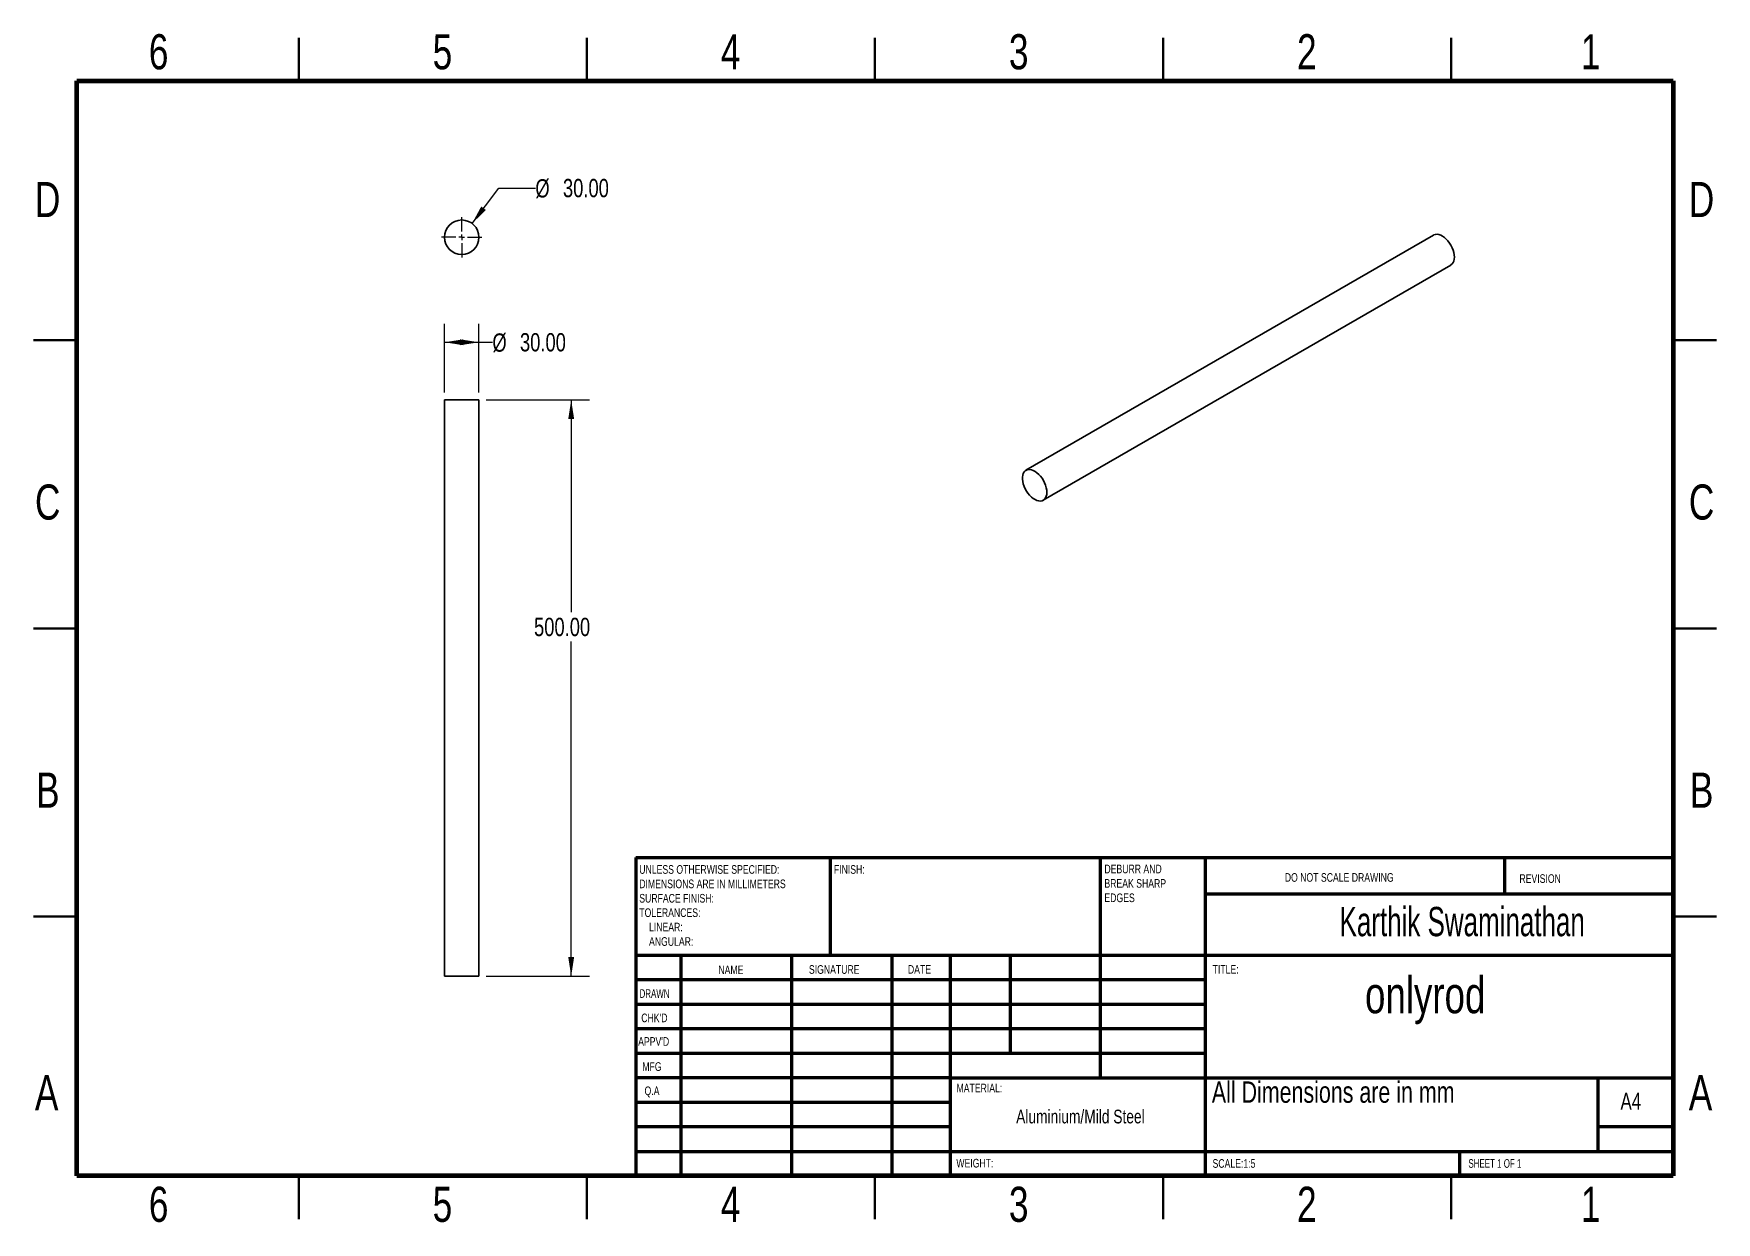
# Model space of a CAD drawing. Header units: millimetres. Extents: x 2 to 294, y 2 to 208.
import ezdxf

# ---------------------------------------------------------------- set-up
doc = ezdxf.new("R2010")
doc.units = ezdxf.units.MM
doc.styles.add('SLDTEXTSTYLE0', font='TXT', dxfattribs={"width": 0.75})
doc.styles.add('SLDTEXTSTYLE1', font='TXT', dxfattribs={"width": 0.686449})
doc.styles.add('SLDTEXTSTYLE2', font='TXT', dxfattribs={"width": 0.6875})
doc.styles.add('SLDTEXTSTYLE3', font='TXT', dxfattribs={"width": 0.663})
doc.dimstyles.new('SLDDIMSTYLE0', dxfattribs={"dimtxt": 3.175, "dimasz": 3.302, "dimexe": 0, "dimexo": 0.0625, "dimgap": 0.79375, "dimtad": 0, "dimtih": 1, "dimtoh": 1, "dimlfac": 5, "dimrnd": 1e-09, "dimzin": 4, "dimdsep": 46, "dimtxsty": 'SLDTEXTSTYLE0', "dimsah": 1, "dimcen": 0, "dimadec": 0, "dimazin": 1, "dimtfac": 1, "dimtofl": 0, "dimtmove": 0, "dimatfit": 3, "dimfxl": 1, "dimfrac": 2, "dimtolj": 1, "dimtzin": 12, "dimarcsym": 0})
doc.dimstyles.new('SLDDIMSTYLE1', dxfattribs={"dimtxt": 3.175, "dimasz": 3.302, "dimexe": 0, "dimexo": 0.0625, "dimgap": 0.79375, "dimtad": 0, "dimtih": 1, "dimtoh": 1, "dimlfac": 5, "dimrnd": 1e-09, "dimzin": 4, "dimdsep": 46, "dimtxsty": 'SLDTEXTSTYLE0', "dimsah": 1, "dimcen": 0.09, "dimadec": 0, "dimazin": 1, "dimtfac": 1, "dimtofl": 0, "dimtmove": 0, "dimatfit": 3, "dimfxl": 1, "dimfrac": 2, "dimtolj": 1, "dimtzin": 12, "dimarcsym": 0})

# ---------------------------------------------------------------- blocks, each defined once
blk = doc.blocks.new('SW_NOTE_0')
at = {"color": 0, "linetype": 'Continuous', "lineweight": 0, "char_height": 1.5, "attachment_point": 1, "style": 'SLDTEXTSTYLE0'}
for s, insert in [('UNLESS OTHERWISE SPECIFIED:', (0, 1.93)), ('DIMENSIONS ARE IN MILLIMETERS', (0, -0.57)), ('TOLERANCES:', (0, -5.57)), ('SURFACE FINISH:', (0, -3.07)), ('LINEAR:', (1.69, -8.07)), ('ANGULAR:', (1.69, -10.57))]:
    blk.add_mtext(s, dxfattribs=dict(at, insert=insert))
blk = doc.blocks.new('SW_NOTE_0_1')
at = {"color": 0, "linetype": 'Continuous', "lineweight": 0, "char_height": 1.5, "attachment_point": 1, "style": 'SLDTEXTSTYLE0'}
for s, insert in [('DEBURR AND', (0, 1.93)), ('BREAK SHARP', (0, -0.57)), ('EDGES', (0, -3.07))]:
    blk.add_mtext(s, dxfattribs=dict(at, insert=insert))
blk = doc.blocks.new('_D')
at = {"color": 7, "linetype": 'Continuous', "lineweight": 0, "transparency": 16777216}
for p, q in [((78.58, 175.27), (83.21, 181.41)), ((83.21, 181.41), (89.56, 181.41))]:
    blk.add_line(p, q, dxfattribs=at)
at = {"color": 7, "linetype": 'Continuous', "lineweight": 18, "transparency": 16777216}
blk.add_solid([(78.58, 175.27), (80.98, 177.6), (80.17, 178.21)], dxfattribs=at)
at = {"color": 7, "linetype": 'Continuous', "lineweight": 18, "transparency": 16777216, "char_height": 3.175, "attachment_point": 1, "style": 'SLDTEXTSTYLE0'}
for s, insert in [('%%c', (89.56, 182.95)), ('30.00', (94.35, 183))]:
    blk.add_mtext(s, dxfattribs=dict(at, insert=insert))
blk = doc.blocks.new('SW_CENTERMARKSYMBOL_0')
at = {"color": 0, "linetype": 'Continuous', "lineweight": 18}
for p, q in [((0, 1.016), (0, 3.508)), ((-1.016, 0), (-3.508, 0)), ((0, 0), (-0.508, 0)), ((0, 0), (0, 0.508)), ((0, 0), (0, -0.508)), ((0, 0), (0.508, 0)), ((1.016, 0), (3.508, 0)), ((0, -1.016), (0, -3.508))]:
    blk.add_line(p, q, dxfattribs=at)
blk = doc.blocks.new('_D_1')
at = {"color": 7, "linetype": 'Continuous', "lineweight": 0, "transparency": 16777216}
for p, q in [((81.05, 144.65), (98.95, 144.65)), ((95.78, 144.65), (95.78, 107.79)), ((95.78, 44.65), (95.78, 102.75)), ((81.05, 44.65), (98.95, 44.65))]:
    blk.add_line(p, q, dxfattribs=at)
at = {"color": 7, "linetype": 'Continuous', "lineweight": 18, "transparency": 16777216}
for points in [[(95.78, 144.65), (95.27, 141.35), (96.29, 141.35)], [(95.78, 44.65), (96.29, 47.95), (95.27, 47.95)]]:
    blk.add_solid(points, dxfattribs=at)
at = {"color": 7, "linetype": 'Continuous', "lineweight": 18, "transparency": 16777216, "insert": (89.33, 106.84), "char_height": 3.175, "attachment_point": 1, "style": 'SLDTEXTSTYLE0'}
blk.add_mtext('500.00', dxfattribs=at)
blk = doc.blocks.new('_D_2')
at = {"color": 7, "linetype": 'Continuous', "lineweight": 0, "transparency": 16777216}
for p, q in [((73.78, 145.92), (73.78, 157.83)), ((79.78, 145.92), (79.78, 157.83)), ((73.78, 154.65), (79.78, 154.65)), ((79.78, 154.65), (82.11, 154.65))]:
    blk.add_line(p, q, dxfattribs=at)
at = {"color": 7, "linetype": 'Continuous', "lineweight": 18, "transparency": 16777216}
for points in [[(73.78, 154.65), (77.08, 154.14), (77.08, 155.16)], [(79.78, 154.65), (76.48, 155.16), (76.48, 154.14)]]:
    blk.add_solid(points, dxfattribs=at)
at = {"color": 7, "linetype": 'Continuous', "lineweight": 18, "transparency": 16777216, "char_height": 3.175, "attachment_point": 1, "style": 'SLDTEXTSTYLE0'}
for s, insert in [('%%c', (82.11, 156.19)), ('30.00', (86.89, 156.24))]:
    blk.add_mtext(s, dxfattribs=dict(at, insert=insert))

msp = doc.modelspace()

# ---------------------------------------------------------------- linework, layer by layer
at = {"color": 7, "linetype": 'Continuous', "lineweight": 35}
for p, q in [((48.5, 200), (48.5, 207.5)), ((98.5, 200), (98.5, 207.5)), ((148.5, 207.5), (148.5, 200)), ((148.5, 200), (148.5, 207.5)), ((198.5, 200), (198.5, 207.5)), ((248.5, 200), (248.5, 207.5)), ((10, 155), (2.5, 155)), ((287, 155), (294.5, 155)), ((2.5, 105), (10, 105)), ((10, 105), (2.5, 105)), ((294.5, 105), (287, 105)), ((287, 105), (294.5, 105)), ((10, 55), (2.5, 55)), ((287, 55), (294.5, 55)), ((48.5, 10), (48.5, 2.5)), ((98.5, 10), (98.5, 2.5)), ((148.5, 2.5), (148.5, 10)), ((148.5, 10), (148.5, 2.5)), ((198.5, 10), (198.5, 2.5)), ((248.5, 10), (248.5, 2.5))]:
    msp.add_line(p, q, dxfattribs=at)
at = {"color": 7, "linetype": 'Continuous', "lineweight": 70}
for p, q in [((10, 10), (10, 200)), ((10, 200), (287, 200)), ((287, 200), (287, 10)), ((287, 10), (10, 10))]:
    msp.add_line(p, q, dxfattribs=at)
at = {"color": 7, "linetype": 'Continuous', "lineweight": 25}
for p, q in [((245.4121, 173.2551), (174.7014, 132.4347)), ((177.7012, 127.2384), (248.4118, 168.0588)), ((73.7791, 144.651), (73.7791, 44.651)), ((73.7791, 144.651), (79.7791, 144.651)), ((79.7791, 44.651), (79.7791, 144.651)), ((73.7791, 44.651), (79.7791, 44.651))]:
    msp.add_line(p, q, dxfattribs=at)
at = {"color": 7, "linetype": 'Continuous', "lineweight": 50}
for p, q in [((107, 65.25), (287, 65.25)), ((107, 65.25), (107, 10)), ((140.8, 48.25), (140.8, 65.25)), ((187.6, 65.25), (187.6, 27)), ((205.8, 65.25), (205.8, 10)), ((257.8, 58.875), (257.8, 65.25)), ((287, 58.875), (205.8, 58.875)), ((287, 48.25), (107, 48.25)), ((114.8, 48.25), (114.8, 10)), ((133.991, 48.25), (133.991, 10)), ((151.3989, 48.25), (151.3989, 10)), ((161.6, 10), (161.6, 48.25)), ((172, 31.25), (172, 48.25)), ((205.8, 44), (107, 44)), ((205.8, 39.75), (107, 39.75)), ((205.8, 35.5), (107, 35.5)), ((205.8, 31.25), (107, 31.25)), ((161.6, 27), (107, 27)), ((161.6, 27), (287, 27)), ((274, 14.25), (274, 27)), ((161.6, 22.7499), (107, 22.7499)), ((161.6, 18.5), (107, 18.5)), ((287, 18.5), (274, 18.5)), ((107, 14.25), (287, 14.25)), ((250, 10), (250, 14.25))]:
    msp.add_line(p, q, dxfattribs=at)
at = {"color": 7, "linetype": 'Continuous', "lineweight": 25, "flags": 128}
for points in [[(249.0333, 169.4323), (249.0084, 169.8206), (248.9344, 170.2285), (248.813, 170.6464), (248.6471, 171.0646), (248.4404, 171.4732), (248.198, 171.8627), (247.9254, 172.2239), (247.629, 172.5484), (247.3158, 172.8286), (246.9932, 173.0579), (246.6687, 173.2308), (246.3499, 173.3435), (246.0442, 173.3932), (245.7589, 173.3787), (245.5006, 173.3005), (245.4121, 173.2551)], [(248.4118, 168.0588), (248.4404, 168.0759), (248.6471, 168.246), (248.813, 168.4725), (248.9344, 168.7503), (249.0084, 169.0728), (249.0333, 169.4323)], [(178.3226, 128.6119), (178.2977, 129.0002), (178.2237, 129.4081), (178.1023, 129.826), (177.9364, 130.2442), (177.7297, 130.6528), (177.4873, 131.0423), (177.2147, 131.4035), (176.9183, 131.728), (176.6052, 132.0082), (176.2825, 132.2375), (175.958, 132.4104), (175.6392, 132.5231), (175.3335, 132.5728), (175.0482, 132.5583), (174.7899, 132.4801), (174.5647, 132.3399), (174.3779, 132.141), (174.2338, 131.8881), (174.1358, 131.5871), (174.0862, 131.2451), (174.0862, 130.87), (174.1358, 130.4708), (174.2338, 130.0567), (174.3779, 129.6374), (174.5647, 129.2228), (174.7899, 128.8225), (175.0482, 128.4461), (175.3335, 128.1022), (175.6392, 127.799), (175.958, 127.5435), (176.2825, 127.3418), (176.6052, 127.1986), (176.9183, 127.1172), (177.2147, 127.0995), (177.4873, 127.146), (177.7297, 127.2555), (177.9364, 127.4256), (178.1023, 127.6521), (178.2237, 127.9299), (178.2977, 128.2523), (178.3226, 128.6119)]]:
    msp.add_lwpolyline(points, dxfattribs=at)
at = {"color": 7, "linetype": 'Continuous', "lineweight": 25}
msp.add_circle((76.7791, 172.8701), 3, dxfattribs=at)

# ---------------------------------------------------------------- block references
at = {"color": 7, "linetype": 'Continuous', "lineweight": 0}
for name, p in [('SW_CENTERMARKSYMBOL_0', (76.7791, 172.8701)), ('SW_NOTE_0', (107.5937, 61.9874)), ('SW_NOTE_0_1', (188.3092, 62.0695))]:
    msp.add_blockref(name, p, dxfattribs=at)

# ---------------------------------------------------------------- texts
for s, insert, char_height, attachment_point, style in [('6', (24.1886, 208.1137), 6.096, 2, 'SLDTEXTSTYLE0'), ('5', (73.4386, 208.1137), 6.096, 2, 'SLDTEXTSTYLE0'), ('4', (123.4386, 208.1137), 6.096, 2, 'SLDTEXTSTYLE0'), ('3', (173.4386, 208.1137), 6.096, 2, 'SLDTEXTSTYLE0'), ('2', (223.4386, 208.1137), 6.096, 2, 'SLDTEXTSTYLE0'), ('1', (272.6886, 208.1137), 6.096, 2, 'SLDTEXTSTYLE0'), ('D', (4.9302, 182.4757), 6.096, 2, 'SLDTEXTSTYLE0'), ('D', (291.9302, 182.4757), 6.096, 2, 'SLDTEXTSTYLE0'), ('C', (4.9365, 129.9757), 6.096, 2, 'SLDTEXTSTYLE0'), ('C', (291.9365, 129.9757), 6.096, 2, 'SLDTEXTSTYLE0'), ('B', (4.9534, 79.9757), 6.096, 2, 'SLDTEXTSTYLE0'), ('B', (291.9534, 79.9757), 6.096, 2, 'SLDTEXTSTYLE0'), ('FINISH:', (141.3713, 63.9193), 1.5, 1, 'SLDTEXTSTYLE0'), ('DO NOT SCALE DRAWING', (219.6146, 62.533), 1.5, 1, 'SLDTEXTSTYLE0'), ('REVISION', (260.3276, 62.3349), 1.5, 1, 'SLDTEXTSTYLE0'), ('Karthik Swaminathan', (250.3972, 56.6686), 5.08, 2, 'SLDTEXTSTYLE3'), ('NAME', (121.3222, 46.5015), 1.5, 1, 'SLDTEXTSTYLE0'), ('SIGNATURE', (137.0336, 46.5618), 1.5, 1, 'SLDTEXTSTYLE0'), ('DATE', (154.2147, 46.5762), 1.5, 1, 'SLDTEXTSTYLE0'), ('TITLE:', (207.0902, 46.5762), 1.5, 1, 'SLDTEXTSTYLE0'), ('onlyrod', (243.9755, 44.5717), 6.35, 2, 'SLDTEXTSTYLE0'), ('DRAWN', (107.6434, 42.3848), 1.5, 1, 'SLDTEXTSTYLE1'), ("CHK'D", (107.9392, 38.1619), 1.5, 1, 'SLDTEXTSTYLE0'), ("APPV'D", (107.4017, 34.0659), 1.5, 1, 'SLDTEXTSTYLE0'), ('MFG', (108.124, 29.7158), 1.5, 1, 'SLDTEXTSTYLE0'), ('A', (4.7566, 27.4757), 6.096, 2, 'SLDTEXTSTYLE0'), ('All Dimensions are in mm', (206.953, 26.3885), 3.704167, 1, 'SLDTEXTSTYLE0'), ('A', (291.7566, 27.4757), 6.096, 2, 'SLDTEXTSTYLE0'), ('Q.A', (108.509, 25.5047), 1.5, 1, 'SLDTEXTSTYLE0'), ('MATERIAL:', (162.6459, 25.9861), 1.5, 1, 'SLDTEXTSTYLE0'), ('A4', (277.8712, 24.4064), 2.91042, 1, 'SLDTEXTSTYLE0'), ('Aluminium/Mild Steel', (184.1478, 21.4856), 2.38125, 2, 'SLDTEXTSTYLE0'), ('WEIGHT:', (162.6178, 12.9493), 1.4986, 1, 'SLDTEXTSTYLE0'), ('SCALE:1:5', (207.074, 12.9001), 1.5, 1, 'SLDTEXTSTYLE0'), ('SHEET 1 OF 1', (251.4783, 12.9001), 1.5, 1, 'SLDTEXTSTYLE2'), ('6', (24.1886, 8.1137), 6.096, 2, 'SLDTEXTSTYLE0'), ('5', (73.4386, 8.1137), 6.096, 2, 'SLDTEXTSTYLE0'), ('4', (123.4386, 8.1137), 6.096, 2, 'SLDTEXTSTYLE0'), ('3', (173.4386, 8.1137), 6.096, 2, 'SLDTEXTSTYLE0'), ('2', (223.4386, 8.1137), 6.096, 2, 'SLDTEXTSTYLE0'), ('1', (272.6886, 8.1137), 6.096, 2, 'SLDTEXTSTYLE0')]:
    msp.add_mtext(s, dxfattribs=dict(at, insert=insert, char_height=char_height, attachment_point=attachment_point, style=style))

# ---------------------------------------------------------------- dimensions: what is measured, and where the dimension line sits
at = {"color": 7, "linetype": 'Continuous', "lineweight": 18}
dim = msp.add_diameter_dim_2p(p1=(74.9733, 170.4745), p2=(78.5849, 175.2657), dimstyle='SLDDIMSTYLE0', dxfattribs=at)
dim.commit()
dim.dimension.update_dxf_attribs({"geometry": '_D', "text_midpoint": (97.2366, 181.4067), "dimtype": 163})
dim = msp.add_linear_dim(base=(73.7791, 154.651), p1=(79.7791, 144.651), p2=(73.7791, 144.651), text='%%c<>', dimstyle='SLDDIMSTYLE1', dxfattribs=at)
dim.commit()
dim.dimension.update_dxf_attribs({"geometry": '_D_2', "text_midpoint": (89.7791, 154.651), "dimtype": 160})
dim = msp.add_linear_dim(base=(95.7791, 44.651), p1=(79.7791, 144.651), p2=(79.7791, 44.651), angle=90, dimstyle='SLDDIMSTYLE1', dxfattribs=at)
dim.commit()
dim.dimension.update_dxf_attribs({"geometry": '_D_1', "text_midpoint": (95.7791, 105.2719), "dimtype": 160})

doc.saveas('drawing.dxf')
